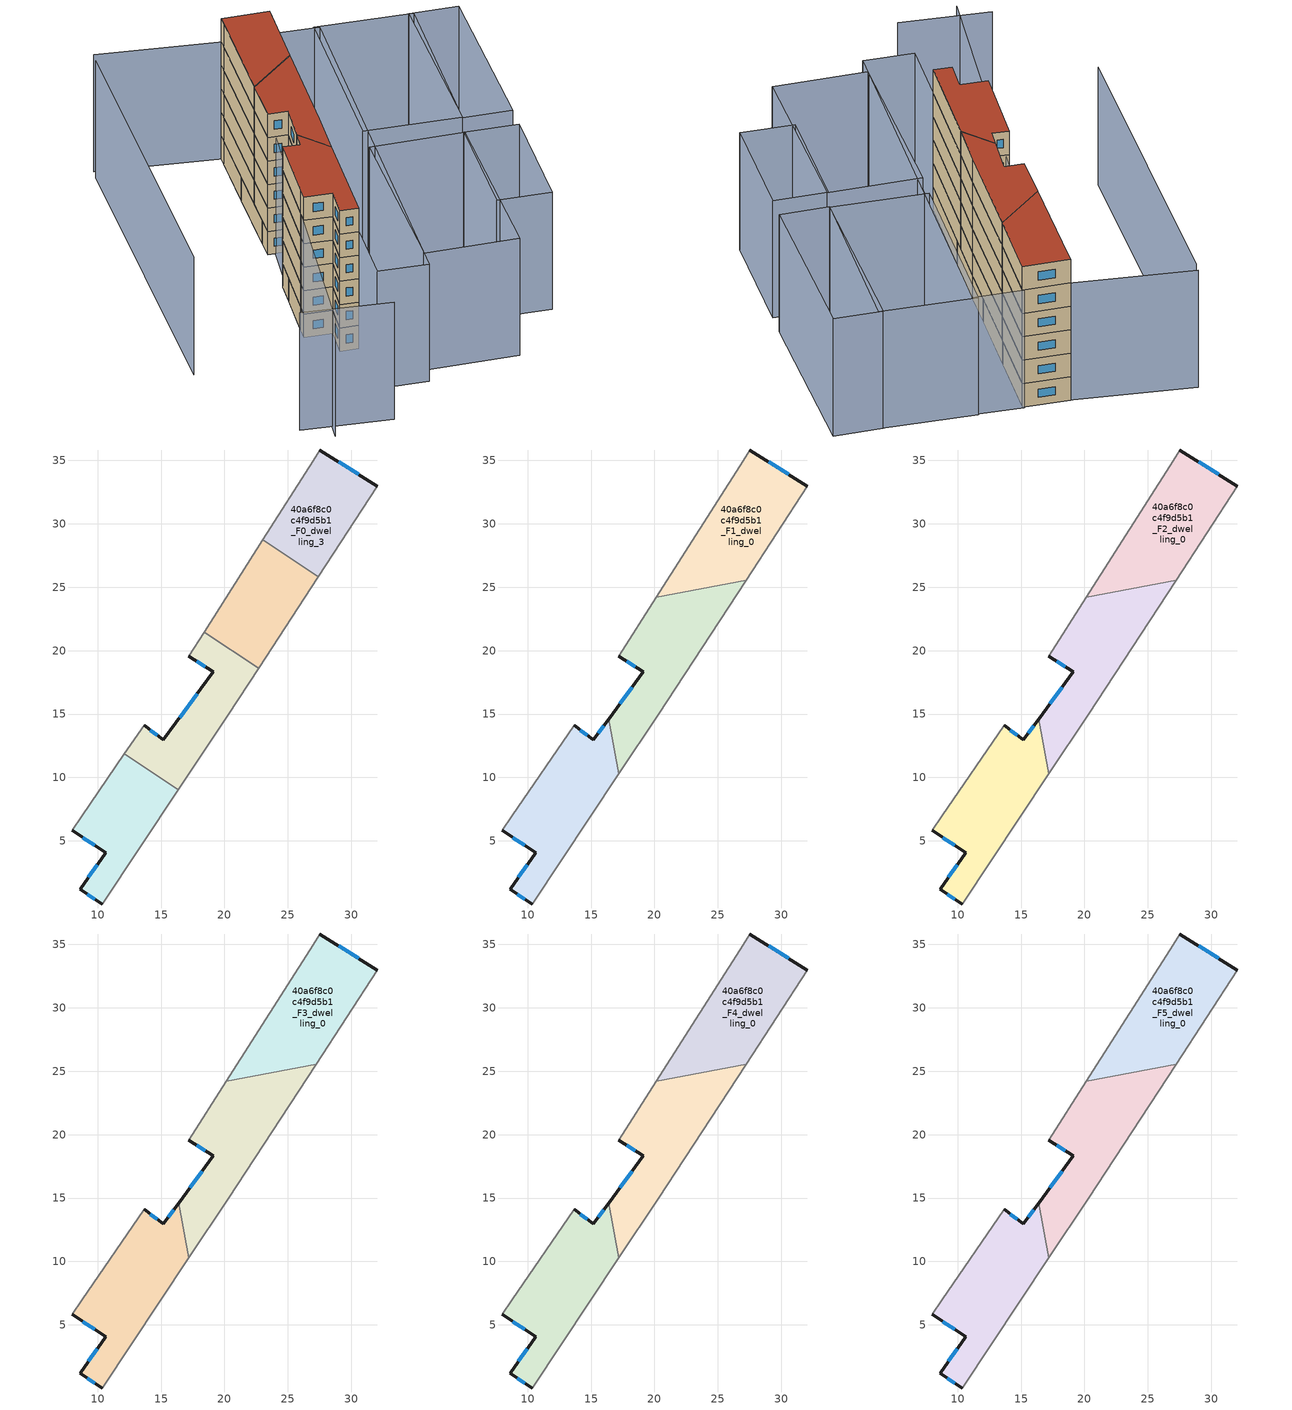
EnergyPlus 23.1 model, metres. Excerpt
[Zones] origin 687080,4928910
40a6f8c0c4f9d5b1_F0_dwelling_0
 floor ground (EU_floor_Construction): 16.36,9.03 10.36,0.02 8.62,1.17 10.64,4.07 7.99,5.83 8.74,6.95 12.11,11.85 z0
 wall outside (EU_wall_Construction): 7.99,5.83 10.64,4.07 8.62,1.17 10.36,0.02 z0:3
 wall adiabatic (EU_wall_Construction): 12.11,11.85 8.74,6.95 7.99,5.83 / 10.36,0.02 16.36,9.03 z0:3
 wall to 40a6f8c0c4f9d5b1_F0_dwelling_1 (EU_wall_Construction): 16.36,9.03 12.11,11.85 z0:3
 window (EU_Window_Construction): 9.18,0.8 9.79,0.39 / 9.98,3.13 9.27,2.11 / 8.85,5.26 9.77,4.64 z0.98:2.02
40a6f8c0c4f9d5b1_F0_dwelling_1
 floor ground (EU_floor_Construction): 22.69,18.61 20.3,14.94 16.36,9.03 12.11,11.85 13.67,14.1 15.2,12.98 19.13,18.32 17.2,19.56 18.41,21.46 z0
 wall outside (EU_wall_Construction): 17.2,19.56 19.13,18.32 15.2,12.98 13.67,14.1 z0:3
 wall adiabatic (EU_wall_Construction): 16.36,9.03 20.3,14.94 22.69,18.61 / 13.67,14.1 12.11,11.85 / 18.41,21.46 17.2,19.56 z0:3
 wall to 40a6f8c0c4f9d5b1_F0_dwelling_2 (EU_wall_Construction): 22.69,18.61 18.41,21.46 z0:3
 window (EU_Window_Construction): 14.7,13.34 14.16,13.73 / 17.85,16.58 16.47,14.72 / 17.82,19.16 18.5,18.72 z0.98:2.02
40a6f8c0c4f9d5b1_F0_dwelling_2
 floor ground (EU_floor_Construction): 27.41,25.83 22.69,18.61 18.41,21.46 23.03,28.74 z0
 wall adiabatic (EU_wall_Construction): 23.03,28.74 18.41,21.46 / 22.69,18.61 27.41,25.83 z0:3
 wall to 40a6f8c0c4f9d5b1_F0_dwelling_3 (EU_wall_Construction): 27.41,25.83 23.03,28.74 z0:3
40a6f8c0c4f9d5b1_F0_dwelling_3
 floor ground (EU_floor_Construction): 32.07,32.97 27.41,25.83 23.03,28.74 27.01,34.99 27.53,35.82 z0
 wall outside (EU_wall_Construction): 32.07,32.97 27.53,35.82 z0:3
 wall adiabatic (EU_wall_Construction): 27.53,35.82 27.01,34.99 23.03,28.74 / 27.41,25.83 32.07,32.97 z0:3
 window (EU_Window_Construction): 30.59,33.89 29,34.89 z0.98:2.02
40a6f8c0c4f9d5b1_F1_dwelling_0
 floor to 40a6f8c0c4f9d5b1_F0_dwelling_2 (EU_floor_Construction): 27.41,25.83 27.23,25.56 20.15,24.21 23.03,28.74 z3
 floor to 40a6f8c0c4f9d5b1_F0_dwelling_3 (EU_floor_Construction): 32.07,32.97 27.41,25.83 23.03,28.74 27.01,34.99 27.53,35.82 z3
 wall outside (EU_wall_Construction): 32.07,32.97 27.53,35.82 z3:6
 wall adiabatic (EU_wall_Construction): 27.23,25.56 32.07,32.97 / 27.53,35.82 27.01,34.99 20.15,24.21 z3:6
 wall to 40a6f8c0c4f9d5b1_F1_dwelling_1 (EU_wall_Construction): 20.15,24.21 27.23,25.56 z3:6
 window (EU_Window_Construction): 30.59,33.89 29,34.89 z3.98:5.02
40a6f8c0c4f9d5b1_F1_dwelling_1
 floor to 40a6f8c0c4f9d5b1_F0_dwelling_2 (EU_floor_Construction): 27.23,25.56 22.69,18.61 18.41,21.46 20.15,24.21 z3
 floor to 40a6f8c0c4f9d5b1_F0_dwelling_1 (EU_floor_Construction): 22.69,18.61 20.3,14.94 17.2,10.29 16.38,14.59 19.13,18.32 17.2,19.56 18.41,21.46 z3
 wall outside (EU_wall_Construction): 17.2,19.56 19.13,18.32 16.38,14.59 z3:6
 wall adiabatic (EU_wall_Construction): 20.15,24.21 17.2,19.56 / 17.2,10.29 20.3,14.94 27.23,25.56 z3:6
 wall to 40a6f8c0c4f9d5b1_F1_dwelling_2 (EU_wall_Construction): 16.38,14.59 17.2,10.29 z3:6
 window (EU_Window_Construction): 18.23,17.11 17.27,15.8 / 17.82,19.16 18.5,18.72 z3.98:5.02
40a6f8c0c4f9d5b1_F1_dwelling_2
 floor to 40a6f8c0c4f9d5b1_F0_dwelling_0 (EU_floor_Construction): 16.36,9.03 10.36,0.02 8.62,1.17 10.64,4.07 7.99,5.83 8.74,6.95 12.11,11.85 z3
 floor to 40a6f8c0c4f9d5b1_F0_dwelling_1 (EU_floor_Construction): 16.38,14.59 17.2,10.29 16.36,9.03 12.11,11.85 13.67,14.1 15.2,12.98 z3
 wall outside (EU_wall_Construction): 16.38,14.59 15.2,12.98 13.67,14.1 / 7.99,5.83 10.64,4.07 8.62,1.17 10.36,0.02 z3:6
 wall adiabatic (EU_wall_Construction): 13.67,14.1 8.74,6.95 7.99,5.83 / 10.36,0.02 17.2,10.29 z3:6
 window (EU_Window_Construction): 14.7,13.34 14.16,13.73 / 16,14.07 15.58,13.5 / 9.18,0.8 9.79,0.39 / 9.98,3.13 9.27,2.11 / 8.85,5.26 9.77,4.64 z3.98:5.02
40a6f8c0c4f9d5b1_F2_dwelling_0
 floor to 40a6f8c0c4f9d5b1_F1_dwelling_0 (EU_floor_Construction): 32.07,32.97 27.23,25.56 20.15,24.21 27.01,34.99 27.53,35.82 z6
 wall outside (EU_wall_Construction): 32.07,32.97 27.53,35.82 z6:9
 wall adiabatic (EU_wall_Construction): 27.23,25.56 32.07,32.97 / 27.53,35.82 27.01,34.99 20.15,24.21 z6:9
 wall to 40a6f8c0c4f9d5b1_F2_dwelling_1 (EU_wall_Construction): 20.15,24.21 27.23,25.56 z6:9
 window (EU_Window_Construction): 30.59,33.89 29,34.89 z6.98:8.02
40a6f8c0c4f9d5b1_F2_dwelling_1
 floor to 40a6f8c0c4f9d5b1_F1_dwelling_1 (EU_floor_Construction): 27.23,25.56 20.3,14.94 17.2,10.29 16.38,14.59 19.13,18.32 17.2,19.56 20.15,24.21 z6
 wall outside (EU_wall_Construction): 17.2,19.56 19.13,18.32 16.38,14.59 z6:9
 wall adiabatic (EU_wall_Construction): 20.15,24.21 17.2,19.56 / 17.2,10.29 20.3,14.94 27.23,25.56 z6:9
 wall to 40a6f8c0c4f9d5b1_F2_dwelling_2 (EU_wall_Construction): 16.38,14.59 17.2,10.29 z6:9
 window (EU_Window_Construction): 18.23,17.11 17.27,15.8 / 17.82,19.16 18.5,18.72 z6.98:8.02
40a6f8c0c4f9d5b1_F2_dwelling_2
 floor to 40a6f8c0c4f9d5b1_F1_dwelling_2 (EU_floor_Construction): 16.38,14.59 17.2,10.29 10.36,0.02 8.62,1.17 10.64,4.07 7.99,5.83 8.74,6.95 13.67,14.1 15.2,12.98 z6
 wall outside (EU_wall_Construction): 16.38,14.59 15.2,12.98 13.67,14.1 / 7.99,5.83 10.64,4.07 8.62,1.17 10.36,0.02 z6:9
 wall adiabatic (EU_wall_Construction): 13.67,14.1 8.74,6.95 7.99,5.83 / 10.36,0.02 17.2,10.29 z6:9
 window (EU_Window_Construction): 14.7,13.34 14.16,13.73 / 16,14.07 15.58,13.5 / 9.18,0.8 9.79,0.39 / 9.98,3.13 9.27,2.11 / 8.85,5.26 9.77,4.64 z6.98:8.02
40a6f8c0c4f9d5b1_F3_dwelling_0
 floor to 40a6f8c0c4f9d5b1_F2_dwelling_0 (EU_floor_Construction): 32.07,32.97 27.23,25.56 20.15,24.21 27.01,34.99 27.53,35.82 z9
 wall outside (EU_wall_Construction): 32.07,32.97 27.53,35.82 z9:12
 wall adiabatic (EU_wall_Construction): 27.23,25.56 32.07,32.97 / 27.53,35.82 27.01,34.99 20.15,24.21 z9:12
 wall to 40a6f8c0c4f9d5b1_F3_dwelling_1 (EU_wall_Construction): 20.15,24.21 27.23,25.56 z9:12
 window (EU_Window_Construction): 30.59,33.89 29,34.89 z9.98:11.02
40a6f8c0c4f9d5b1_F3_dwelling_1
 floor to 40a6f8c0c4f9d5b1_F2_dwelling_1 (EU_floor_Construction): 27.23,25.56 20.3,14.94 17.2,10.29 16.38,14.59 19.13,18.32 17.2,19.56 20.15,24.21 z9
 wall outside (EU_wall_Construction): 17.2,19.56 19.13,18.32 16.38,14.59 z9:12
 wall adiabatic (EU_wall_Construction): 20.15,24.21 17.2,19.56 / 17.2,10.29 20.3,14.94 27.23,25.56 z9:12
 wall to 40a6f8c0c4f9d5b1_F3_dwelling_2 (EU_wall_Construction): 16.38,14.59 17.2,10.29 z9:12
 window (EU_Window_Construction): 18.23,17.11 17.27,15.8 / 17.82,19.16 18.5,18.72 z9.98:11.02
40a6f8c0c4f9d5b1_F3_dwelling_2
 floor to 40a6f8c0c4f9d5b1_F2_dwelling_2 (EU_floor_Construction): 16.38,14.59 17.2,10.29 10.36,0.02 8.62,1.17 10.64,4.07 7.99,5.83 8.74,6.95 13.67,14.1 15.2,12.98 z9
 wall outside (EU_wall_Construction): 16.38,14.59 15.2,12.98 13.67,14.1 / 7.99,5.83 10.64,4.07 8.62,1.17 10.36,0.02 z9:12
 wall adiabatic (EU_wall_Construction): 13.67,14.1 8.74,6.95 7.99,5.83 / 10.36,0.02 17.2,10.29 z9:12
 window (EU_Window_Construction): 14.7,13.34 14.16,13.73 / 16,14.07 15.58,13.5 / 9.18,0.8 9.79,0.39 / 9.98,3.13 9.27,2.11 / 8.85,5.26 9.77,4.64 z9.98:11.02
40a6f8c0c4f9d5b1_F4_dwelling_0
 floor to 40a6f8c0c4f9d5b1_F3_dwelling_0 (EU_floor_Construction): 32.07,32.97 27.23,25.56 20.15,24.21 27.01,34.99 27.53,35.82 z12
 wall outside (EU_wall_Construction): 32.07,32.97 27.53,35.82 z12:15
 wall adiabatic (EU_wall_Construction): 27.23,25.56 32.07,32.97 / 27.53,35.82 27.01,34.99 20.15,24.21 z12:15
 wall to 40a6f8c0c4f9d5b1_F4_dwelling_1 (EU_wall_Construction): 20.15,24.21 27.23,25.56 z12:15
 window (EU_Window_Construction): 30.59,33.89 29,34.89 z12.98:14.02
40a6f8c0c4f9d5b1_F4_dwelling_1
 floor to 40a6f8c0c4f9d5b1_F3_dwelling_1 (EU_floor_Construction): 27.23,25.56 20.3,14.94 17.2,10.29 16.38,14.59 19.13,18.32 17.2,19.56 20.15,24.21 z12
 wall outside (EU_wall_Construction): 17.2,19.56 19.13,18.32 16.38,14.59 z12:15
 wall adiabatic (EU_wall_Construction): 20.15,24.21 17.2,19.56 / 17.2,10.29 20.3,14.94 27.23,25.56 z12:15
 wall to 40a6f8c0c4f9d5b1_F4_dwelling_2 (EU_wall_Construction): 16.38,14.59 17.2,10.29 z12:15
 window (EU_Window_Construction): 18.23,17.11 17.27,15.8 / 17.82,19.16 18.5,18.72 z12.98:14.02
40a6f8c0c4f9d5b1_F4_dwelling_2
 floor to 40a6f8c0c4f9d5b1_F3_dwelling_2 (EU_floor_Construction): 16.38,14.59 17.2,10.29 10.36,0.02 8.62,1.17 10.64,4.07 7.99,5.83 8.74,6.95 13.67,14.1 15.2,12.98 z12
 wall outside (EU_wall_Construction): 16.38,14.59 15.2,12.98 13.67,14.1 / 7.99,5.83 10.64,4.07 8.62,1.17 10.36,0.02 z12:15
 wall adiabatic (EU_wall_Construction): 13.67,14.1 8.74,6.95 7.99,5.83 / 10.36,0.02 17.2,10.29 z12:15
 window (EU_Window_Construction): 14.7,13.34 14.16,13.73 / 16,14.07 15.58,13.5 / 9.18,0.8 9.79,0.39 / 9.98,3.13 9.27,2.11 / 8.85,5.26 9.77,4.64 z12.98:14.02
40a6f8c0c4f9d5b1_F5_dwelling_0
 floor to 40a6f8c0c4f9d5b1_F4_dwelling_0 (EU_floor_Construction): 32.07,32.97 27.23,25.56 20.15,24.21 27.01,34.99 27.53,35.82 z15
 wall outside (EU_wall_Construction): 32.07,32.97 27.53,35.82 z15:18
 wall adiabatic (EU_wall_Construction): 27.23,25.56 32.07,32.97 / 27.53,35.82 27.01,34.99 20.15,24.21 z15:18
 wall to 40a6f8c0c4f9d5b1_F5_dwelling_1 (EU_wall_Construction): 20.15,24.21 27.23,25.56 z15:18
 window (EU_Window_Construction): 30.59,33.89 29,34.89 z15.98:17.02
 roof outside (EU_roof_Construction): 27.23,25.56 32.07,32.97 27.53,35.82 27.01,34.99 20.15,24.21 z18
40a6f8c0c4f9d5b1_F5_dwelling_1
 floor to 40a6f8c0c4f9d5b1_F4_dwelling_1 (EU_floor_Construction): 27.23,25.56 20.3,14.94 17.2,10.29 16.38,14.59 19.13,18.32 17.2,19.56 20.15,24.21 z15
 wall outside (EU_wall_Construction): 17.2,19.56 19.13,18.32 16.38,14.59 z15:18
 wall adiabatic (EU_wall_Construction): 20.15,24.21 17.2,19.56 / 17.2,10.29 20.3,14.94 27.23,25.56 z15:18
 wall to 40a6f8c0c4f9d5b1_F5_dwelling_2 (EU_wall_Construction): 16.38,14.59 17.2,10.29 z15:18
 window (EU_Window_Construction): 18.23,17.11 17.27,15.8 / 17.82,19.16 18.5,18.72 z15.98:17.02
 roof outside (EU_roof_Construction): 20.3,14.94 27.23,25.56 20.15,24.21 17.2,19.56 19.13,18.32 16.38,14.59 17.2,10.29 z18
40a6f8c0c4f9d5b1_F5_dwelling_2
 floor to 40a6f8c0c4f9d5b1_F4_dwelling_2 (EU_floor_Construction): 16.38,14.59 17.2,10.29 10.36,0.02 8.62,1.17 10.64,4.07 7.99,5.83 8.74,6.95 13.67,14.1 15.2,12.98 z15
 wall outside (EU_wall_Construction): 16.38,14.59 15.2,12.98 13.67,14.1 / 7.99,5.83 10.64,4.07 8.62,1.17 10.36,0.02 z15:18
 wall adiabatic (EU_wall_Construction): 13.67,14.1 8.74,6.95 7.99,5.83 / 10.36,0.02 17.2,10.29 z15:18
 window (EU_Window_Construction): 14.7,13.34 14.16,13.73 / 16,14.07 15.58,13.5 / 9.18,0.8 9.79,0.39 / 9.98,3.13 9.27,2.11 / 8.85,5.26 9.77,4.64 z15.98:17.02
 roof outside (EU_roof_Construction): 10.36,0.02 17.2,10.29 16.38,14.59 15.2,12.98 13.67,14.1 8.74,6.95 7.99,5.83 10.64,4.07 8.62,1.17 z18
shading: -5.55,-6 2.82,-12.05 / 16.52,44.17 29.49,34.33 / 29.49,34.33 -3.8,-9.58 / 15.78,43.19 -5.27,9.63 / 37.33,1.55 30,-9.97 / 30,-9.97 24.85,-6.69 / 24.85,-6.69 32.18,4.83 / 32.18,4.83 37.33,1.55 / 12.02,-7.93 23.23,10.33 / 23.23,10.33 32.28,4.77 / 32.28,4.77 21.07,-13.49 / 21.07,-13.49 12.02,-7.93 / 6.02,-6.62 31.99,33.14 / 31.99,33.14 36.79,30.01 / 36.79,30.01 10.82,-9.76 / 10.82,-9.76 6.02,-6.62 / 34.15,6.81 45.15,24.76 / 45.15,24.76 49.87,21.87 / 49.87,21.87 38.86,3.92 / 38.86,3.92 34.15,6.81 / 34.22,6.93 24.98,12.91 / 24.98,12.91 36.34,30.46 / 36.34,30.46 45.58,24.48 / 45.58,24.48 34.22,6.93 z0:15
[Building]
EU S2 Campaign: North Axis=0; Terrain=City; Solar Distribution=FullExterior
[Site:Location]
Bologna: Latitude=44.5; Longitude=11.25; Time Zone=1; Elevation=37
[SizingPeriod:WeatherFileDays]
AnnualSizingPeriod: Begin Month=1; Begin Day of Month=1; End Month=12; End Day of Month=31; Day of Week for Start Day=Monday; Use Weather File Daylight Saving Period=No; Use Weather File Rain and Snow Indicators=No
[MATERIAL]
EU_InternalMass_Material: Roughness=MediumRough; Thickness=0.1; Conductivity=1; Density=1800; Specific Heat=900; Thermal Absorptance=0.9; Solar Absorptance=0.7; Visible Absorptance=0.7
[MATERIAL:NOMASS] Roughness=MediumRough; Thermal Absorptance=0.9; Solar Absorptance=0.7; Visible Absorptance=0.7
Name | Thermal Resistance
EU_wall_NoMass | 0.905828
EU_roof_NoMass | 0.37593
EU_floor_NoMass | 0.67114
[WINDOWMATERIAL:SIMPLEGLAZINGSYSTEM]
EU_Window_SimpleGlazing: UFactor=4.52486; Solar Heat Gain Coefficient=0.85; Visible Transmittance=0.85
[CONSTRUCTION]
EU_wall_Construction: EU_wall_NoMass
EU_roof_Construction: EU_roof_NoMass
EU_floor_Construction: EU_floor_NoMass
EU_Window_Construction: EU_Window_SimpleGlazing
EU_InternalMass_Construction: EU_InternalMass_Material
[ZONE] Type=1; Multiplier=1; Ceiling Height=autocalculate; Floor Area=autocalculate; Part of Total Floor Area=Yes
Name | Volume
40a6f8c0c4f9d5b1_F0_dwelling_0 | 134.475
40a6f8c0c4f9d5b1_F1_dwelling_0 | 179.284
40a6f8c0c4f9d5b1_F2_dwelling_0; 40a6f8c0c4f9d5b1_F3_dwelling_0; 40a6f8c0c4f9d5b1_F4_dwelling_0; 40a6f8c0c4f9d5b1_F5_dwelling_0 | 179.309
40a6f8c0c4f9d5b1_F0_dwelling_1 | 134.478
40a6f8c0c4f9d5b1_F1_dwelling_1 | 179.294
40a6f8c0c4f9d5b1_F2_dwelling_1; 40a6f8c0c4f9d5b1_F3_dwelling_1; 40a6f8c0c4f9d5b1_F4_dwelling_1; 40a6f8c0c4f9d5b1_F5_dwelling_1; 40a6f8c0c4f9d5b1_F2_dwelling_2; 40a6f8c0c4f9d5b1_F3_dwelling_2; 40a6f8c0c4f9d5b1_F4_dwelling_2; 40a6f8c0c4f9d5b1_F5_dwelling_2 | 179.314
40a6f8c0c4f9d5b1_F0_dwelling_2 | 134.458
40a6f8c0c4f9d5b1_F1_dwelling_2 | 179.303
40a6f8c0c4f9d5b1_F0_dwelling_3 | 134.47
[INTERNALMASS] Construction=EU_InternalMass_Construction
Name | Zone or ZoneList | Surface Area
40a6f8c0c4f9d5b1_F0_dwelling_0_EU_InternalMass | 40a6f8c0c4f9d5b1_F0_dwelling_0 | 44.8255
40a6f8c0c4f9d5b1_F0_dwelling_1_EU_InternalMass | 40a6f8c0c4f9d5b1_F0_dwelling_1 | 44.8255
40a6f8c0c4f9d5b1_F0_dwelling_2_EU_InternalMass | 40a6f8c0c4f9d5b1_F0_dwelling_2 | 44.8192
40a6f8c0c4f9d5b1_F0_dwelling_3_EU_InternalMass | 40a6f8c0c4f9d5b1_F0_dwelling_3 | 44.8237
40a6f8c0c4f9d5b1_F1_dwelling_0_EU_InternalMass | 40a6f8c0c4f9d5b1_F1_dwelling_0 | 59.7696
40a6f8c0c4f9d5b1_F1_dwelling_1_EU_InternalMass | 40a6f8c0c4f9d5b1_F1_dwelling_1 | 59.7721
40a6f8c0c4f9d5b1_F1_dwelling_2_EU_InternalMass | 40a6f8c0c4f9d5b1_F1_dwelling_2 | 59.7703
40a6f8c0c4f9d5b1_F2_dwelling_0_EU_InternalMass | 40a6f8c0c4f9d5b1_F2_dwelling_0 | 59.7696
40a6f8c0c4f9d5b1_F2_dwelling_1_EU_InternalMass | 40a6f8c0c4f9d5b1_F2_dwelling_1 | 59.7721
40a6f8c0c4f9d5b1_F2_dwelling_2_EU_InternalMass | 40a6f8c0c4f9d5b1_F2_dwelling_2 | 59.7703
40a6f8c0c4f9d5b1_F3_dwelling_0_EU_InternalMass | 40a6f8c0c4f9d5b1_F3_dwelling_0 | 59.7696
40a6f8c0c4f9d5b1_F3_dwelling_1_EU_InternalMass | 40a6f8c0c4f9d5b1_F3_dwelling_1 | 59.7721
40a6f8c0c4f9d5b1_F3_dwelling_2_EU_InternalMass | 40a6f8c0c4f9d5b1_F3_dwelling_2 | 59.7703
40a6f8c0c4f9d5b1_F4_dwelling_0_EU_InternalMass | 40a6f8c0c4f9d5b1_F4_dwelling_0 | 59.7696
40a6f8c0c4f9d5b1_F4_dwelling_1_EU_InternalMass | 40a6f8c0c4f9d5b1_F4_dwelling_1 | 59.7721
40a6f8c0c4f9d5b1_F4_dwelling_2_EU_InternalMass | 40a6f8c0c4f9d5b1_F4_dwelling_2 | 59.7703
40a6f8c0c4f9d5b1_F5_dwelling_0_EU_InternalMass | 40a6f8c0c4f9d5b1_F5_dwelling_0 | 59.7696
40a6f8c0c4f9d5b1_F5_dwelling_1_EU_InternalMass | 40a6f8c0c4f9d5b1_F5_dwelling_1 | 59.7721
40a6f8c0c4f9d5b1_F5_dwelling_2_EU_InternalMass | 40a6f8c0c4f9d5b1_F5_dwelling_2 | 59.7703
[OTHEREQUIPMENT] Fuel Type=Electricity; Design Level Calculation Method=Watts/Area; Power per Zone Floor Area=1; Fraction Latent=0; Fraction Radiant=0; Fraction Lost=0; Carbon Dioxide Generation Rate=0; EndUse Subcategory=EU_Step8_InternalGains
Name | Zone or ZoneList or Space or SpaceList | Schedule
EU_Step8_InternalGain_40a6f8c0c4f9d5b1_F0_dwelling_0_f000 | 40a6f8c0c4f9d5b1_F0_dwelling_0 | EU_Step8_GainSchedule_40a6f8c0c4f9d5b1_F0_dwelling_0_f000
EU_Step8_InternalGain_40a6f8c0c4f9d5b1_F0_dwelling_1_f000 | 40a6f8c0c4f9d5b1_F0_dwelling_1 | EU_Step8_GainSchedule_40a6f8c0c4f9d5b1_F0_dwelling_1_f000
EU_Step8_InternalGain_40a6f8c0c4f9d5b1_F0_dwelling_2_f000 | 40a6f8c0c4f9d5b1_F0_dwelling_2 | EU_Step8_GainSchedule_40a6f8c0c4f9d5b1_F0_dwelling_2_f000
EU_Step8_InternalGain_40a6f8c0c4f9d5b1_F0_dwelling_3_f000 | 40a6f8c0c4f9d5b1_F0_dwelling_3 | EU_Step8_GainSchedule_40a6f8c0c4f9d5b1_F0_dwelling_3_f000
EU_Step8_InternalGain_40a6f8c0c4f9d5b1_F1_dwelling_0_f000 | 40a6f8c0c4f9d5b1_F1_dwelling_0 | EU_Step8_GainSchedule_40a6f8c0c4f9d5b1_F1_dwelling_0_f000
EU_Step8_InternalGain_40a6f8c0c4f9d5b1_F1_dwelling_1_f000 | 40a6f8c0c4f9d5b1_F1_dwelling_1 | EU_Step8_GainSchedule_40a6f8c0c4f9d5b1_F1_dwelling_1_f000
EU_Step8_InternalGain_40a6f8c0c4f9d5b1_F1_dwelling_2_f000 | 40a6f8c0c4f9d5b1_F1_dwelling_2 | EU_Step8_GainSchedule_40a6f8c0c4f9d5b1_F1_dwelling_2_f000
EU_Step8_InternalGain_40a6f8c0c4f9d5b1_F2_dwelling_0_f000 | 40a6f8c0c4f9d5b1_F2_dwelling_0 | EU_Step8_GainSchedule_40a6f8c0c4f9d5b1_F2_dwelling_0_f000
EU_Step8_InternalGain_40a6f8c0c4f9d5b1_F2_dwelling_1_f000 | 40a6f8c0c4f9d5b1_F2_dwelling_1 | EU_Step8_GainSchedule_40a6f8c0c4f9d5b1_F2_dwelling_1_f000
EU_Step8_InternalGain_40a6f8c0c4f9d5b1_F2_dwelling_2_f000 | 40a6f8c0c4f9d5b1_F2_dwelling_2 | EU_Step8_GainSchedule_40a6f8c0c4f9d5b1_F2_dwelling_2_f000
EU_Step8_InternalGain_40a6f8c0c4f9d5b1_F3_dwelling_0_f000 | 40a6f8c0c4f9d5b1_F3_dwelling_0 | EU_Step8_GainSchedule_40a6f8c0c4f9d5b1_F3_dwelling_0_f000
EU_Step8_InternalGain_40a6f8c0c4f9d5b1_F3_dwelling_1_f000 | 40a6f8c0c4f9d5b1_F3_dwelling_1 | EU_Step8_GainSchedule_40a6f8c0c4f9d5b1_F3_dwelling_1_f000
EU_Step8_InternalGain_40a6f8c0c4f9d5b1_F3_dwelling_2_f000 | 40a6f8c0c4f9d5b1_F3_dwelling_2 | EU_Step8_GainSchedule_40a6f8c0c4f9d5b1_F3_dwelling_2_f000
EU_Step8_InternalGain_40a6f8c0c4f9d5b1_F4_dwelling_0_f000 | 40a6f8c0c4f9d5b1_F4_dwelling_0 | EU_Step8_GainSchedule_40a6f8c0c4f9d5b1_F4_dwelling_0_f000
EU_Step8_InternalGain_40a6f8c0c4f9d5b1_F4_dwelling_1_f000 | 40a6f8c0c4f9d5b1_F4_dwelling_1 | EU_Step8_GainSchedule_40a6f8c0c4f9d5b1_F4_dwelling_1_f000
EU_Step8_InternalGain_40a6f8c0c4f9d5b1_F4_dwelling_2_f000 | 40a6f8c0c4f9d5b1_F4_dwelling_2 | EU_Step8_GainSchedule_40a6f8c0c4f9d5b1_F4_dwelling_2_f000
EU_Step8_InternalGain_40a6f8c0c4f9d5b1_F5_dwelling_0_f000 | 40a6f8c0c4f9d5b1_F5_dwelling_0 | EU_Step8_GainSchedule_40a6f8c0c4f9d5b1_F5_dwelling_0_f000
EU_Step8_InternalGain_40a6f8c0c4f9d5b1_F5_dwelling_1_f000 | 40a6f8c0c4f9d5b1_F5_dwelling_1 | EU_Step8_GainSchedule_40a6f8c0c4f9d5b1_F5_dwelling_1_f000
EU_Step8_InternalGain_40a6f8c0c4f9d5b1_F5_dwelling_2_f000 | 40a6f8c0c4f9d5b1_F5_dwelling_2 | EU_Step8_GainSchedule_40a6f8c0c4f9d5b1_F5_dwelling_2_f000
[ZONEVENTILATION:DESIGNFLOWRATE] Schedule=EU_AlwaysOn; Design Flow Rate Calculation Method=AirChanges/Hour; Air Changes per Hour=0.73129; Ventilation Type=Natural; Fan Pressure Rise=0; Fan Total Efficiency=1; Constant Term Coefficient=1; Temperature Term Coefficient=0; Velocity Term Coefficient=0; Velocity Squared Term Coefficient=0; Minimum Indoor Temperature=-100; Maximum Indoor Temperature=100; Delta Temperature=-100; Minimum Outdoor Temperature=-100; Maximum Outdoor Temperature=100; Maximum Wind Speed=40
Name | Zone or ZoneList or Space or SpaceList
EU_ConstantAir_40a6f8c0c4f9d5b1_F0_dwelling_0 | 40a6f8c0c4f9d5b1_F0_dwelling_0
EU_ConstantAir_40a6f8c0c4f9d5b1_F0_dwelling_1 | 40a6f8c0c4f9d5b1_F0_dwelling_1
EU_ConstantAir_40a6f8c0c4f9d5b1_F0_dwelling_2 | 40a6f8c0c4f9d5b1_F0_dwelling_2
EU_ConstantAir_40a6f8c0c4f9d5b1_F0_dwelling_3 | 40a6f8c0c4f9d5b1_F0_dwelling_3
EU_ConstantAir_40a6f8c0c4f9d5b1_F1_dwelling_0 | 40a6f8c0c4f9d5b1_F1_dwelling_0
EU_ConstantAir_40a6f8c0c4f9d5b1_F1_dwelling_1 | 40a6f8c0c4f9d5b1_F1_dwelling_1
EU_ConstantAir_40a6f8c0c4f9d5b1_F1_dwelling_2 | 40a6f8c0c4f9d5b1_F1_dwelling_2
EU_ConstantAir_40a6f8c0c4f9d5b1_F2_dwelling_0 | 40a6f8c0c4f9d5b1_F2_dwelling_0
EU_ConstantAir_40a6f8c0c4f9d5b1_F2_dwelling_1 | 40a6f8c0c4f9d5b1_F2_dwelling_1
EU_ConstantAir_40a6f8c0c4f9d5b1_F2_dwelling_2 | 40a6f8c0c4f9d5b1_F2_dwelling_2
EU_ConstantAir_40a6f8c0c4f9d5b1_F3_dwelling_0 | 40a6f8c0c4f9d5b1_F3_dwelling_0
EU_ConstantAir_40a6f8c0c4f9d5b1_F3_dwelling_1 | 40a6f8c0c4f9d5b1_F3_dwelling_1
EU_ConstantAir_40a6f8c0c4f9d5b1_F3_dwelling_2 | 40a6f8c0c4f9d5b1_F3_dwelling_2
EU_ConstantAir_40a6f8c0c4f9d5b1_F4_dwelling_0 | 40a6f8c0c4f9d5b1_F4_dwelling_0
EU_ConstantAir_40a6f8c0c4f9d5b1_F4_dwelling_1 | 40a6f8c0c4f9d5b1_F4_dwelling_1
EU_ConstantAir_40a6f8c0c4f9d5b1_F4_dwelling_2 | 40a6f8c0c4f9d5b1_F4_dwelling_2
EU_ConstantAir_40a6f8c0c4f9d5b1_F5_dwelling_0 | 40a6f8c0c4f9d5b1_F5_dwelling_0
EU_ConstantAir_40a6f8c0c4f9d5b1_F5_dwelling_1 | 40a6f8c0c4f9d5b1_F5_dwelling_1
EU_ConstantAir_40a6f8c0c4f9d5b1_F5_dwelling_2 | 40a6f8c0c4f9d5b1_F5_dwelling_2
[HVACTEMPLATE:THERMOSTAT] Constant Heating Setpoint=20; Constant Cooling Setpoint=50
EU_HeatOnly_40a6f8c0c4f9d5b1_F0_dwelling_0; EU_HeatOnly_40a6f8c0c4f9d5b1_F0_dwelling_1; EU_HeatOnly_40a6f8c0c4f9d5b1_F0_dwelling_2; EU_HeatOnly_40a6f8c0c4f9d5b1_F0_dwelling_3; EU_HeatOnly_40a6f8c0c4f9d5b1_F1_dwelling_0; EU_HeatOnly_40a6f8c0c4f9d5b1_F1_dwelling_1; EU_HeatOnly_40a6f8c0c4f9d5b1_F1_dwelling_2; EU_HeatOnly_40a6f8c0c4f9d5b1_F2_dwelling_0; EU_HeatOnly_40a6f8c0c4f9d5b1_F2_dwelling_1; EU_HeatOnly_40a6f8c0c4f9d5b1_F2_dwelling_2; EU_HeatOnly_40a6f8c0c4f9d5b1_F3_dwelling_0; EU_HeatOnly_40a6f8c0c4f9d5b1_F3_dwelling_1; EU_HeatOnly_40a6f8c0c4f9d5b1_F3_dwelling_2; EU_HeatOnly_40a6f8c0c4f9d5b1_F4_dwelling_0; EU_HeatOnly_40a6f8c0c4f9d5b1_F4_dwelling_1; EU_HeatOnly_40a6f8c0c4f9d5b1_F4_dwelling_2; EU_HeatOnly_40a6f8c0c4f9d5b1_F5_dwelling_0; EU_HeatOnly_40a6f8c0c4f9d5b1_F5_dwelling_1; EU_HeatOnly_40a6f8c0c4f9d5b1_F5_dwelling_2
[HVACTEMPLATE:ZONE:IDEALLOADSAIRSYSTEM] System Availability Schedule=EU_AlwaysOn; Maximum Heating Supply Air Temperature=50; Minimum Cooling Supply Air Temperature=13; Maximum Heating Supply Air Humidity Ratio=0.0156; Minimum Cooling Supply Air Humidity Ratio=0.0077; Heating Limit=NoLimit; Cooling Limit=NoLimit; Heating Availability Schedule=EU_AlwaysOn; Cooling Availability Schedule=EU_CoolingOff; Dehumidification Control Type=ConstantSensibleHeatRatio; Cooling Sensible Heat Ratio=0.7; Dehumidification Setpoint=60; Humidification Control Type=None; Humidification Setpoint=30; Outdoor Air Method=None; Outdoor Air Flow Rate per Person=0.00944; Outdoor Air Flow Rate per Zone Floor Area=0; Outdoor Air Flow Rate per Zone=0; Demand Controlled Ventilation Type=None; Outdoor Air Economizer Type=NoEconomizer; Heat Recovery Type=None; Sensible Heat Recovery Effectiveness=0.7; Latent Heat Recovery Effectiveness=0.65
Name | Template Thermostat
40a6f8c0c4f9d5b1_F0_dwelling_0 | EU_HeatOnly_40a6f8c0c4f9d5b1_F0_dwelling_0
40a6f8c0c4f9d5b1_F0_dwelling_1 | EU_HeatOnly_40a6f8c0c4f9d5b1_F0_dwelling_1
40a6f8c0c4f9d5b1_F0_dwelling_2 | EU_HeatOnly_40a6f8c0c4f9d5b1_F0_dwelling_2
40a6f8c0c4f9d5b1_F0_dwelling_3 | EU_HeatOnly_40a6f8c0c4f9d5b1_F0_dwelling_3
40a6f8c0c4f9d5b1_F1_dwelling_0 | EU_HeatOnly_40a6f8c0c4f9d5b1_F1_dwelling_0
40a6f8c0c4f9d5b1_F1_dwelling_1 | EU_HeatOnly_40a6f8c0c4f9d5b1_F1_dwelling_1
40a6f8c0c4f9d5b1_F1_dwelling_2 | EU_HeatOnly_40a6f8c0c4f9d5b1_F1_dwelling_2
40a6f8c0c4f9d5b1_F2_dwelling_0 | EU_HeatOnly_40a6f8c0c4f9d5b1_F2_dwelling_0
40a6f8c0c4f9d5b1_F2_dwelling_1 | EU_HeatOnly_40a6f8c0c4f9d5b1_F2_dwelling_1
40a6f8c0c4f9d5b1_F2_dwelling_2 | EU_HeatOnly_40a6f8c0c4f9d5b1_F2_dwelling_2
40a6f8c0c4f9d5b1_F3_dwelling_0 | EU_HeatOnly_40a6f8c0c4f9d5b1_F3_dwelling_0
40a6f8c0c4f9d5b1_F3_dwelling_1 | EU_HeatOnly_40a6f8c0c4f9d5b1_F3_dwelling_1
40a6f8c0c4f9d5b1_F3_dwelling_2 | EU_HeatOnly_40a6f8c0c4f9d5b1_F3_dwelling_2
40a6f8c0c4f9d5b1_F4_dwelling_0 | EU_HeatOnly_40a6f8c0c4f9d5b1_F4_dwelling_0
40a6f8c0c4f9d5b1_F4_dwelling_1 | EU_HeatOnly_40a6f8c0c4f9d5b1_F4_dwelling_1
40a6f8c0c4f9d5b1_F4_dwelling_2 | EU_HeatOnly_40a6f8c0c4f9d5b1_F4_dwelling_2
40a6f8c0c4f9d5b1_F5_dwelling_0 | EU_HeatOnly_40a6f8c0c4f9d5b1_F5_dwelling_0
40a6f8c0c4f9d5b1_F5_dwelling_1 | EU_HeatOnly_40a6f8c0c4f9d5b1_F5_dwelling_1
40a6f8c0c4f9d5b1_F5_dwelling_2 | EU_HeatOnly_40a6f8c0c4f9d5b1_F5_dwelling_2
[SIZING:ZONE] Zone Cooling Design Supply Air Temperature Input Method=SupplyAirTemperature; Zone Cooling Design Supply Air Temperature=13; Zone Heating Design Supply Air Temperature Input Method=SupplyAirTemperature; Zone Heating Design Supply Air Temperature=50; Zone Cooling Design Supply Air Humidity Ratio=0.008; Zone Heating Design Supply Air Humidity Ratio=0.008; Cooling Design Air Flow Method=DesignDay; Cooling Design Air Flow Rate=0; Cooling Minimum Air Flow per Zone Floor Area=0.000762; Cooling Minimum Air Flow=0; Cooling Minimum Air Flow Fraction=0.2; Heating Design Air Flow Method=DesignDay; Heating Design Air Flow Rate=0; Heating Maximum Air Flow per Zone Floor Area=0.002032; Heating Maximum Air Flow=0.141576; Heating Maximum Air Flow Fraction=0.3; Account for Dedicated Outdoor Air System=No; Dedicated Outdoor Air System Control Strategy=NeutralSupplyAir; Dedicated Outdoor Air Low Setpoint Temperature for Design=autosize; Dedicated Outdoor Air High Setpoint Temperature for Design=autosize; Zone Load Sizing Method=Sensible Load Only No Latent Load; Zone Latent Cooling Design Supply Air Humidity Ratio Input Method=HumidityRatioDifference; Zone Cooling Design Supply Air Humidity Ratio Difference=0.005; Zone Latent Heating Design Supply Air Humidity Ratio Input Method=HumidityRatioDifference; Zone Humidification Design Supply Air Humidity Ratio Difference=0.005
40a6f8c0c4f9d5b1_F0_dwelling_0; 40a6f8c0c4f9d5b1_F0_dwelling_1; 40a6f8c0c4f9d5b1_F0_dwelling_2; 40a6f8c0c4f9d5b1_F0_dwelling_3; 40a6f8c0c4f9d5b1_F1_dwelling_0; 40a6f8c0c4f9d5b1_F1_dwelling_1; 40a6f8c0c4f9d5b1_F1_dwelling_2; 40a6f8c0c4f9d5b1_F2_dwelling_0; 40a6f8c0c4f9d5b1_F2_dwelling_1; 40a6f8c0c4f9d5b1_F2_dwelling_2; 40a6f8c0c4f9d5b1_F3_dwelling_0; 40a6f8c0c4f9d5b1_F3_dwelling_1; 40a6f8c0c4f9d5b1_F3_dwelling_2; 40a6f8c0c4f9d5b1_F4_dwelling_0; 40a6f8c0c4f9d5b1_F4_dwelling_1; 40a6f8c0c4f9d5b1_F4_dwelling_2; 40a6f8c0c4f9d5b1_F5_dwelling_0; 40a6f8c0c4f9d5b1_F5_dwelling_1; 40a6f8c0c4f9d5b1_F5_dwelling_2
[SCHEDULE:CONSTANT]
Name | Hourly Value
EU_AlwaysOn | 1
EU_CoolingOff | 0
[SCHEDULE:FILE] Column Number=1; Rows to Skip at Top=0; Number of Hours of Data=8760; Column Separator=Comma; Interpolate to Timestep=No; Minutes per Item=60; Adjust Schedule for Daylight Savings=Yes
Name | File
EU_Step8_GainSchedule_40a6f8c0c4f9d5b1_F0_dwelling_0_f000 | ../../schedules/40a6f8c0c4f9d5b1/40a6f8c0c4f9d5b1_F0_dwelling_0_f000_gain.csv
EU_Step8_GainSchedule_40a6f8c0c4f9d5b1_F0_dwelling_1_f000 | ../../schedules/40a6f8c0c4f9d5b1/40a6f8c0c4f9d5b1_F0_dwelling_1_f000_gain.csv
EU_Step8_GainSchedule_40a6f8c0c4f9d5b1_F0_dwelling_2_f000 | ../../schedules/40a6f8c0c4f9d5b1/40a6f8c0c4f9d5b1_F0_dwelling_2_f000_gain.csv
EU_Step8_GainSchedule_40a6f8c0c4f9d5b1_F0_dwelling_3_f000 | ../../schedules/40a6f8c0c4f9d5b1/40a6f8c0c4f9d5b1_F0_dwelling_3_f000_gain.csv
EU_Step8_GainSchedule_40a6f8c0c4f9d5b1_F1_dwelling_0_f000 | ../../schedules/40a6f8c0c4f9d5b1/40a6f8c0c4f9d5b1_F1_dwelling_0_f000_gain.csv
EU_Step8_GainSchedule_40a6f8c0c4f9d5b1_F1_dwelling_1_f000 | ../../schedules/40a6f8c0c4f9d5b1/40a6f8c0c4f9d5b1_F1_dwelling_1_f000_gain.csv
EU_Step8_GainSchedule_40a6f8c0c4f9d5b1_F1_dwelling_2_f000 | ../../schedules/40a6f8c0c4f9d5b1/40a6f8c0c4f9d5b1_F1_dwelling_2_f000_gain.csv
EU_Step8_GainSchedule_40a6f8c0c4f9d5b1_F2_dwelling_0_f000 | ../../schedules/40a6f8c0c4f9d5b1/40a6f8c0c4f9d5b1_F2_dwelling_0_f000_gain.csv
EU_Step8_GainSchedule_40a6f8c0c4f9d5b1_F2_dwelling_1_f000 | ../../schedules/40a6f8c0c4f9d5b1/40a6f8c0c4f9d5b1_F2_dwelling_1_f000_gain.csv
EU_Step8_GainSchedule_40a6f8c0c4f9d5b1_F2_dwelling_2_f000 | ../../schedules/40a6f8c0c4f9d5b1/40a6f8c0c4f9d5b1_F2_dwelling_2_f000_gain.csv
EU_Step8_GainSchedule_40a6f8c0c4f9d5b1_F3_dwelling_0_f000 | ../../schedules/40a6f8c0c4f9d5b1/40a6f8c0c4f9d5b1_F3_dwelling_0_f000_gain.csv
EU_Step8_GainSchedule_40a6f8c0c4f9d5b1_F3_dwelling_1_f000 | ../../schedules/40a6f8c0c4f9d5b1/40a6f8c0c4f9d5b1_F3_dwelling_1_f000_gain.csv
EU_Step8_GainSchedule_40a6f8c0c4f9d5b1_F3_dwelling_2_f000 | ../../schedules/40a6f8c0c4f9d5b1/40a6f8c0c4f9d5b1_F3_dwelling_2_f000_gain.csv
EU_Step8_GainSchedule_40a6f8c0c4f9d5b1_F4_dwelling_0_f000 | ../../schedules/40a6f8c0c4f9d5b1/40a6f8c0c4f9d5b1_F4_dwelling_0_f000_gain.csv
EU_Step8_GainSchedule_40a6f8c0c4f9d5b1_F4_dwelling_1_f000 | ../../schedules/40a6f8c0c4f9d5b1/40a6f8c0c4f9d5b1_F4_dwelling_1_f000_gain.csv
EU_Step8_GainSchedule_40a6f8c0c4f9d5b1_F4_dwelling_2_f000 | ../../schedules/40a6f8c0c4f9d5b1/40a6f8c0c4f9d5b1_F4_dwelling_2_f000_gain.csv
EU_Step8_GainSchedule_40a6f8c0c4f9d5b1_F5_dwelling_0_f000 | ../../schedules/40a6f8c0c4f9d5b1/40a6f8c0c4f9d5b1_F5_dwelling_0_f000_gain.csv
EU_Step8_GainSchedule_40a6f8c0c4f9d5b1_F5_dwelling_1_f000 | ../../schedules/40a6f8c0c4f9d5b1/40a6f8c0c4f9d5b1_F5_dwelling_1_f000_gain.csv
EU_Step8_GainSchedule_40a6f8c0c4f9d5b1_F5_dwelling_2_f000 | ../../schedules/40a6f8c0c4f9d5b1/40a6f8c0c4f9d5b1_F5_dwelling_2_f000_gain.csv
